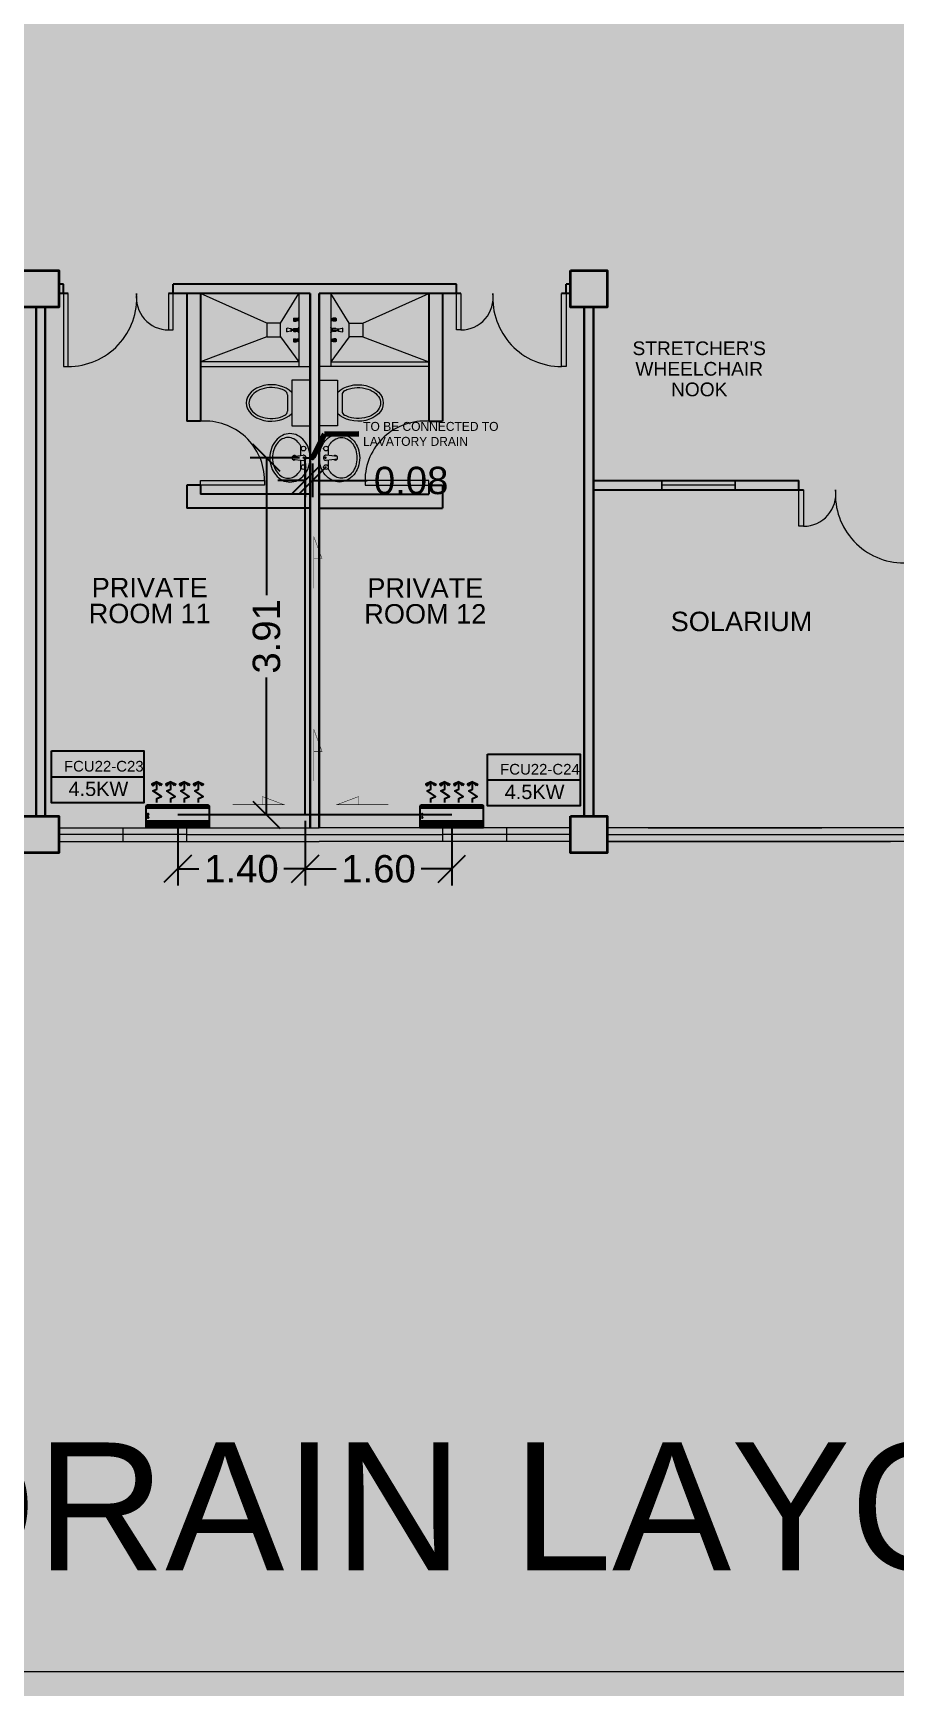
# Model space of a CAD drawing. Header units: millimetres. Extents: x -60 to 576, y -39 to 287.
# Drawn here: x 371.14 to 380.57, y 94.01 to 112.11 of the extents above; entities that cross this region are included whole.
import ezdxf

# ---------------------------------------------------------------- set-up
doc = ezdxf.new("R2010")
doc.units = ezdxf.units.MM
doc.header["$MEASUREMENT"] = 0
for name, color, linetype in [('AIR', 7, 'Continuous'), ('AIR-00', 7, 'Continuous'), ('AIR-02', 7, 'Continuous'), ('AIR-03', 7, 'Continuous'), ('DRAIN PIPE', 7, 'Continuous'), ('fcu drain', 7, 'Continuous'), ('label', 7, 'Continuous'), ('Legends', 7, 'Continuous'), ('M-AC-TEXT', 7, 'Continuous')]:
    doc.layers.add(name, color=color, linetype=linetype)
doc.styles.add('ar-dim-axis', font='romans.shx', dxfattribs={"width": 0.8})
doc.styles.add('OIP FONT', font='GOTHIC.TTF', dxfattribs={"height": 150})
doc.styles.get("Standard").update_dxf_attribs({"font": 'arial.ttf'})
doc.styles.add('SWISSLT175', font='swissl.ttf', dxfattribs={"height": 0.175})
doc.dimstyles.new('ar-dim-axis', dxfattribs={"dimtxt": 350, "dimasz": 250, "dimexe": 75, "dimexo": 75, "dimgap": 200, "dimtad": 1, "dimdec": 0, "dimzin": 12, "dimdsep": 46, "dimtxsty": 'ar-dim-axis', "dimblk": 'ARCHTICK', "dimcen": 120, "dimclrd": 11, "dimclre": 8, "dimclrt": 4, "dimadec": 0, "dimazin": 3, "dimtm": 1, "dimtfac": 1, "dimtdec": 0, "dimtix": 1, "dimtmove": 2, "dimatfit": 3, "dimldrblk": 'ARCHTICK', "dimfxl": 1, "dimtolj": 1, "dimtzin": 0, "dimarcsym": 1})
doc.dimstyles.new('Copy of dimension', dxfattribs={"dimtxt": 0.3, "dimasz": 0.3, "dimexe": 0.18, "dimexo": 0.0625, "dimgap": 0.09, "dimtad": 0, "dimzin": 0, "dimdsep": 46, "dimtxsty": 'Standard', "dimblk": 'OBLIQUE', "dimcen": 0.09, "dimclrd": 256, "dimclre": 256, "dimclrt": 256, "dimadec": 0, "dimazin": 0, "dimtfac": 1, "dimtofl": 0, "dimtmove": 0, "dimatfit": 3, "dimldrblk": 'OBLIQUE', "dimfxl": 1, "dimtolj": 1, "dimtzin": 0, "dimarcsym": 0})

# ---------------------------------------------------------------- blocks, each defined once
blk = doc.blocks.new('CARRIER-S30-32 (FCD)')
at = {"layer": 'AIR-00'}
for p, q in [((0.825, -0.05), (-0.825, -0.05)), ((0.825, -0.075), (-0.825, -0.075)), ((0.825, -0.1), (-0.825, -0.1)), ((0.825, -0.125), (-0.825, -0.125)), ((0.825, -0.15), (-0.825, -0.15)), ((-0.6, -0.025), (-0.6, -0.175)), ((-0.4, -0.025), (-0.4, -0.175)), ((-0.2, -0.025), (-0.2, -0.175)), ((0, -0.025), (0, -0.175)), ((0.2, -0.025), (0.2, -0.175)), ((0.4, -0.025), (0.4, -0.175)), ((0.6, -0.025), (0.6, -0.175))]:
    blk.add_line(p, q, dxfattribs=at)
for points in [[(-0.825, -0.025), (0.825, -0.025), (0.825, -0.175), (-0.825, -0.175)], [(-0.664, -1.134), (-0.562, -1.239), (-0.697, -1.177)], [(-0.461, -1.134), (-0.562, -1.239), (-0.428, -1.177)], [(-0.289, -1.134), (-0.188, -1.239), (-0.322, -1.177)], [(-0.086, -1.134), (-0.188, -1.239), (-0.053, -1.177)], [(0.086, -1.134), (0.187, -1.239), (0.053, -1.177)], [(0.289, -1.134), (0.187, -1.239), (0.322, -1.177)], [(0.461, -1.134), (0.562, -1.239), (0.428, -1.177)], [(0.664, -1.134), (0.562, -1.239), (0.697, -1.177)]]:
    blk.add_lwpolyline(points, close=True, dxfattribs=at)
blk.add_lwpolyline([(-0.8, -0.595), (0.8, -0.595, 0.414214), (0.825, -0.57), (0.825, -0.525), (-0.825, -0.525), (-0.825, -0.57, 0.414214)], format="xyb", close=True, dxfattribs=at)
for points in [[(-0.562, -0.678), (-0.562, -0.794), (-0.44, -0.843), (-0.667, -0.996), (-0.562, -1.044), (-0.562, -1.239)], [(-0.188, -0.678), (-0.188, -0.794), (-0.065, -0.843), (-0.292, -0.996), (-0.188, -1.044), (-0.188, -1.239)], [(0.187, -0.678), (0.187, -0.794), (0.31, -0.843), (0.083, -0.996), (0.187, -1.044), (0.187, -1.239)], [(0.562, -0.678), (0.562, -0.794), (0.685, -0.843), (0.458, -0.996), (0.562, -1.044), (0.562, -1.239)]]:
    blk.add_lwpolyline(points, dxfattribs=at)
at = {"layer": 'AIR-02'}
for centre in [(-0.8, -0.285), (-0.8, -0.36)]:
    blk.add_circle(centre, 0.0187, dxfattribs=at)
at = {"layer": 'AIR-03'}
blk.add_lwpolyline([(-0.8, -0.62), (0.8, -0.62, 0.414214), (0.85, -0.57), (0.85, 0), (-0.85, 0), (-0.85, -0.57, 0.414214)], format="xyb", close=True, dxfattribs=at)
blk = doc.blocks.new('_ARCHTICK')
at = {"color": 0, "linetype": 'ByBlock', "const_width": 0.15}
blk.add_lwpolyline([(-0.5, -0.5), (0.5, 0.5)], dxfattribs=at)
blk = doc.blocks.new('_Oblique')
at = {"color": 0, "linetype": 'ByBlock', "lineweight": -2}
blk.add_line((-0.5, -0.5), (0.5, 0.5), dxfattribs=at)
blk = doc.blocks.new('*D166')
at = {"lineweight": -2, "transparency": 16777216}
for p, q in [((372.723, 103.49), (372.723, 102.782)), ((374.118, 103.49), (374.118, 102.782)), ((372.723, 102.962), (372.956, 102.962)), ((374.118, 102.962), (373.886, 102.962))]:
    blk.add_line(p, q, dxfattribs=at)
at = {"layer": 'Defpoints', "color": 0, "transparency": 16777216}
for p in [(372.723, 103.553), (374.118, 103.553), (374.118, 102.962)]:
    blk.add_point(p, dxfattribs=at)
at = {"lineweight": -2, "transparency": 16777216, "xscale": 0.3, "yscale": 0.3, "zscale": 0.3, "rotation": 180}
blk.add_blockref('_Oblique', (372.723, 102.962), dxfattribs=at)
at = {"lineweight": -2, "transparency": 16777216, "xscale": 0.3, "yscale": 0.3, "zscale": 0.3}
blk.add_blockref('_Oblique', (374.118, 102.962), dxfattribs=at)
at = {"transparency": 16777216, "insert": (373.421, 102.962), "char_height": 0.3, "attachment_point": 5}
blk.add_mtext('\\A1;1.40', dxfattribs=at)
blk = doc.blocks.new('*D167')
at = {"lineweight": -2, "transparency": 16777216}
for p, q in [((374.118, 103.49), (374.118, 102.782)), ((375.723, 103.49), (375.723, 102.782)), ((374.118, 102.962), (374.456, 102.962)), ((375.723, 102.962), (375.386, 102.962))]:
    blk.add_line(p, q, dxfattribs=at)
at = {"layer": 'Defpoints', "color": 0, "transparency": 16777216}
for p in [(374.118, 103.553), (375.723, 103.553), (375.723, 102.962)]:
    blk.add_point(p, dxfattribs=at)
at = {"lineweight": -2, "transparency": 16777216, "xscale": 0.3, "yscale": 0.3, "zscale": 0.3, "rotation": 180}
blk.add_blockref('_Oblique', (374.118, 102.962), dxfattribs=at)
at = {"lineweight": -2, "transparency": 16777216, "xscale": 0.3, "yscale": 0.3, "zscale": 0.3}
blk.add_blockref('_Oblique', (375.723, 102.962), dxfattribs=at)
at = {"transparency": 16777216, "insert": (374.921, 102.962), "char_height": 0.3, "attachment_point": 5}
blk.add_mtext('\\A1;1.60', dxfattribs=at)
blk = doc.blocks.new('*D168')
at = {"lineweight": -2, "transparency": 16777216}
for p, q in [((374.056, 107.463), (373.516, 107.463)), ((373.696, 107.463), (373.696, 105.958)), ((373.696, 103.553), (373.696, 105.057)), ((374.056, 103.553), (373.516, 103.553))]:
    blk.add_line(p, q, dxfattribs=at)
at = {"layer": 'Defpoints', "color": 0, "transparency": 16777216}
for p in [(373.696, 107.463), (374.118, 107.463), (374.118, 103.553)]:
    blk.add_point(p, dxfattribs=at)
at = {"lineweight": -2, "transparency": 16777216, "xscale": 0.3, "yscale": 0.3, "zscale": 0.3}
for p, rotation in [((373.696, 107.463), 90), ((373.696, 103.553), 270)]:
    blk.add_blockref('_Oblique', p, dxfattribs=dict(at, rotation=rotation))
at = {"transparency": 16777216, "insert": (373.696, 105.508), "char_height": 0.3, "attachment_point": 5, "rotation": 90}
blk.add_mtext('\\A1;3.91', dxfattribs=at)
blk = doc.blocks.new('*D169')
at = {"lineweight": -2, "transparency": 16777216}
for p, q in [((374.118, 107.4), (374.118, 107.033)), ((374.198, 107.4), (374.198, 107.033)), ((374.118, 107.213), (373.818, 107.213)), ((374.198, 107.213), (374.798, 107.213))]:
    blk.add_line(p, q, dxfattribs=at)
at = {"layer": 'Defpoints', "color": 0, "transparency": 16777216}
for p in [(374.118, 107.463), (374.198, 107.463), (374.198, 107.213)]:
    blk.add_point(p, dxfattribs=at)
at = {"lineweight": -2, "transparency": 16777216, "xscale": 0.3, "yscale": 0.3, "zscale": 0.3}
blk.add_blockref('_Oblique', (374.118, 107.213), dxfattribs=at)
at = {"lineweight": -2, "transparency": 16777216, "xscale": 0.3, "yscale": 0.3, "zscale": 0.3, "rotation": 180}
blk.add_blockref('_Oblique', (374.198, 107.213), dxfattribs=at)
at = {"transparency": 16777216, "insert": (375.278, 107.213), "char_height": 0.3, "attachment_point": 5}
blk.add_mtext('\\A1;0.08', dxfattribs=at)

msp = doc.modelspace()

# ---------------------------------------------------------------- linework, layer by layer
at = {"color": 8, "linetype": 'ByBlock', "lineweight": 25}
for p, q in [((371.473, 109.363), (371.423, 109.363)), ((371.473, 109.263), (371.473, 109.363)), ((374.273, 109.363), (372.673, 109.363)), ((372.673, 109.263), (372.673, 109.363)), ((375.773, 109.363), (374.173, 109.363)), ((375.773, 109.263), (375.773, 109.363)), ((377.023, 109.363), (376.973, 109.363)), ((376.973, 109.263), (376.973, 109.363)), ((371.523, 109.263), (371.423, 109.263)), ((374.173, 109.263), (372.623, 109.263)), ((374.173, 103.413), (374.173, 109.263)), ((374.173, 109.263), (374.173, 103.413)), ((374.273, 103.413), (374.273, 109.263)), ((374.273, 109.263), (374.273, 103.413)), ((375.823, 109.263), (374.273, 109.263)), ((377.023, 109.263), (376.923, 109.263)), ((371.173, 103.538), (371.173, 109.113)), ((371.173, 109.113), (371.173, 103.538)), ((371.273, 103.538), (371.273, 109.113)), ((371.273, 109.113), (371.273, 103.538)), ((377.173, 103.538), (377.173, 109.113)), ((377.173, 109.113), (377.173, 103.538)), ((377.273, 103.538), (377.273, 109.113)), ((377.273, 109.113), (377.273, 103.538)), ((377.273, 107.213), (379.523, 107.213)), ((379.523, 107.113), (379.523, 107.213)), ((377.273, 107.113), (379.573, 107.113)), ((377.273, 104.763), (377.273, 103.538))]:
    msp.add_line(p, q, dxfattribs=at)
at = {"color": 8, "linetype": 'ByBlock', "lineweight": 25, "ltscale": 0.3}
for p, q in [((372.823, 109.263), (372.823, 107.863)), ((372.973, 109.263), (372.973, 107.863)), ((375.473, 109.263), (375.473, 107.863)), ((375.623, 109.263), (375.623, 107.863)), ((372.973, 107.863), (372.823, 107.863)), ((375.473, 107.863), (375.623, 107.863)), ((372.823, 107.163), (372.823, 106.913)), ((372.973, 107.163), (372.823, 107.163)), ((372.973, 107.163), (372.973, 107.063)), ((374.173, 107.063), (372.973, 107.063)), ((374.273, 107.063), (375.473, 107.063)), ((375.473, 107.163), (375.473, 107.063)), ((375.473, 107.163), (375.623, 107.163)), ((375.623, 107.163), (375.623, 106.913)), ((374.173, 106.913), (372.823, 106.913)), ((374.273, 106.913), (375.623, 106.913))]:
    msp.add_line(p, q, dxfattribs=at)
at = {"color": 8, "linetype": 'ByBlock', "lineweight": 9, "ltscale": 0.3}
for p, q in [((373.698, 108.938), (372.973, 109.263)), ((373.848, 108.938), (374.048, 109.263)), ((374.598, 108.938), (374.398, 109.263)), ((374.748, 108.938), (375.473, 109.263)), ((373.698, 108.788), (372.973, 108.513)), ((373.848, 108.788), (374.048, 108.513)), ((374.598, 108.788), (374.398, 108.513)), ((374.748, 108.788), (375.473, 108.513))]:
    msp.add_line(p, q, dxfattribs=at)
at = {"color": 8, "linetype": 'ByBlock', "lineweight": 9}
for p, q in [((374.048, 109.263), (374.048, 108.463)), ((374.398, 109.263), (374.398, 108.463)), ((377.273, 109.113), (377.273, 106.138)), ((374.273, 107.513), (374.273, 105.413)), ((377.273, 107.513), (377.273, 105.413)), ((378.423, 107.213), (378.023, 107.213)), ((378.023, 107.213), (378.023, 107.113)), ((378.823, 107.113), (378.823, 107.213)), ((378.823, 107.163), (378.023, 107.163)), ((378.023, 107.113), (378.823, 107.113)), ((377.273, 105.138), (377.273, 104.763)), ((371.423, 103.413), (374.173, 103.413)), ((372.123, 103.413), (372.123, 103.263)), ((372.823, 103.263), (372.823, 103.413)), ((374.173, 103.413), (374.273, 103.413)), ((377.023, 103.413), (374.273, 103.413)), ((375.623, 103.413), (375.623, 103.263)), ((376.323, 103.413), (376.323, 103.263)), ((380.773, 103.413), (377.423, 103.413)), ((377.873, 103.413), (377.423, 103.413)), ((377.873, 103.413), (379.773, 103.413)), ((380.373, 103.413), (379.773, 103.413)), ((372.823, 103.338), (371.423, 103.338)), ((371.423, 103.263), (374.273, 103.263)), ((372.823, 103.338), (375.623, 103.338)), ((377.023, 103.263), (374.273, 103.263)), ((377.023, 103.338), (375.623, 103.338)), ((377.423, 103.338), (380.773, 103.338)), ((380.773, 103.263), (377.423, 103.263)), ((377.423, 103.263), (377.873, 103.263)), ((377.873, 103.263), (379.773, 103.263)), ((379.773, 103.263), (380.523, 103.263))]:
    msp.add_line(p, q, dxfattribs=at)
at = {"color": 8, "lineweight": 9}
for p, q in [((373.916, 108.843), (373.916, 108.882)), ((373.963, 108.875), (373.921, 108.883)), ((373.963, 108.85), (373.921, 108.842)), ((373.97, 108.875), (373.963, 108.875)), ((373.963, 108.875), (373.963, 108.85)), ((373.963, 108.875), (373.963, 108.85)), ((373.963, 108.85), (373.97, 108.85)), ((373.97, 108.85), (373.97, 108.875)), ((373.97, 108.87), (374.033, 108.87)), ((374.033, 108.855), (373.97, 108.855)), ((373.989, 108.989), (373.989, 108.963)), ((373.989, 108.989), (373.991, 108.989)), ((373.989, 108.963), (373.991, 108.963)), ((373.989, 108.876), (373.989, 108.87)), ((373.989, 108.876), (373.991, 108.876)), ((373.989, 108.855), (373.989, 108.85)), ((373.989, 108.85), (373.991, 108.85)), ((373.991, 108.989), (373.993, 108.993)), ((373.991, 108.989), (373.991, 108.963)), ((373.991, 108.963), (373.993, 108.96)), ((373.991, 108.876), (373.993, 108.879)), ((373.991, 108.876), (373.991, 108.87)), ((373.991, 108.855), (373.991, 108.85)), ((373.991, 108.85), (373.993, 108.846)), ((373.993, 108.993), (373.993, 108.96)), ((373.993, 108.993), (374.015, 108.993)), ((373.993, 108.96), (374.015, 108.96)), ((373.993, 108.879), (373.993, 108.87)), ((373.993, 108.879), (374.015, 108.879)), ((373.993, 108.855), (373.993, 108.846)), ((373.993, 108.846), (374.015, 108.846)), ((374.001, 108.989), (374.014, 108.989)), ((374.001, 108.982), (374.014, 108.982)), ((374.001, 108.97), (374.014, 108.97)), ((374.001, 108.963), (374.014, 108.963)), ((374.001, 108.876), (374.014, 108.876)), ((374.001, 108.849), (374.014, 108.849)), ((374.015, 108.993), (374.019, 108.991)), ((374.015, 108.989), (374.015, 108.982)), ((374.015, 108.963), (374.015, 108.97)), ((374.015, 108.96), (374.019, 108.962)), ((374.015, 108.879), (374.019, 108.877)), ((374.015, 108.876), (374.015, 108.87)), ((374.015, 108.849), (374.015, 108.855)), ((374.015, 108.846), (374.019, 108.848)), ((374.02, 108.99), (374.026, 108.99)), ((374.02, 108.962), (374.026, 108.962)), ((374.02, 108.877), (374.026, 108.877)), ((374.02, 108.849), (374.026, 108.849)), ((374.026, 108.99), (374.029, 108.989)), ((374.026, 108.99), (374.026, 108.962)), ((374.026, 108.962), (374.029, 108.963)), ((374.026, 108.877), (374.026, 108.87)), ((374.026, 108.877), (374.029, 108.876)), ((374.026, 108.855), (374.026, 108.849)), ((374.026, 108.849), (374.029, 108.849)), ((374.029, 108.989), (374.029, 108.963)), ((374.04, 108.988), (374.029, 108.988)), ((374.04, 108.965), (374.029, 108.965)), ((374.029, 108.876), (374.029, 108.87)), ((374.033, 108.874), (374.029, 108.874)), ((374.029, 108.855), (374.029, 108.849)), ((374.033, 108.851), (374.029, 108.851)), ((374.033, 108.845), (374.033, 108.88)), ((374.033, 108.88), (374.042, 108.88)), ((374.033, 108.87), (374.033, 108.855)), ((374.042, 108.845), (374.033, 108.845)), ((374.047, 108.993), (374.04, 108.99)), ((374.04, 108.99), (374.04, 108.963)), ((374.047, 108.959), (374.04, 108.963)), ((374.042, 108.88), (374.048, 108.892)), ((374.042, 108.845), (374.042, 108.88)), ((374.042, 108.88), (374.042, 108.845)), ((374.048, 108.834), (374.042, 108.845)), ((374.047, 108.993), (374.047, 108.959)), ((374.047, 108.993), (374.048, 108.993)), ((374.047, 108.959), (374.048, 108.959)), ((374.048, 108.993), (374.048, 108.959)), ((374.048, 108.892), (374.048, 108.834)), ((374.398, 108.993), (374.398, 108.959)), ((374.399, 108.993), (374.398, 108.993)), ((374.399, 108.959), (374.398, 108.959)), ((374.404, 108.88), (374.398, 108.892)), ((374.398, 108.892), (374.398, 108.834)), ((374.398, 108.834), (374.404, 108.845)), ((374.399, 108.993), (374.399, 108.959)), ((374.399, 108.993), (374.406, 108.99)), ((374.399, 108.959), (374.406, 108.963)), ((374.404, 108.845), (374.404, 108.88)), ((374.413, 108.88), (374.404, 108.88)), ((374.404, 108.88), (374.404, 108.845)), ((374.404, 108.845), (374.413, 108.845)), ((374.406, 108.99), (374.406, 108.963)), ((374.406, 108.988), (374.417, 108.988)), ((374.406, 108.965), (374.417, 108.965)), ((374.413, 108.845), (374.413, 108.88)), ((374.413, 108.874), (374.417, 108.874)), ((374.476, 108.87), (374.413, 108.87)), ((374.413, 108.87), (374.413, 108.855)), ((374.413, 108.855), (374.476, 108.855)), ((374.413, 108.851), (374.417, 108.851)), ((374.42, 108.99), (374.417, 108.989)), ((374.417, 108.989), (374.417, 108.963)), ((374.42, 108.962), (374.417, 108.963)), ((374.42, 108.877), (374.417, 108.876)), ((374.417, 108.876), (374.417, 108.87)), ((374.417, 108.855), (374.417, 108.849)), ((374.42, 108.849), (374.417, 108.849)), ((374.42, 108.99), (374.42, 108.962)), ((374.425, 108.99), (374.42, 108.99)), ((374.425, 108.962), (374.42, 108.962)), ((374.42, 108.877), (374.42, 108.87)), ((374.425, 108.877), (374.42, 108.877)), ((374.42, 108.855), (374.42, 108.849)), ((374.425, 108.849), (374.42, 108.849)), ((374.431, 108.993), (374.427, 108.991)), ((374.431, 108.96), (374.427, 108.962)), ((374.431, 108.879), (374.427, 108.877)), ((374.431, 108.846), (374.427, 108.848)), ((374.453, 108.993), (374.431, 108.993)), ((374.431, 108.989), (374.431, 108.982)), ((374.431, 108.963), (374.431, 108.97)), ((374.453, 108.96), (374.431, 108.96)), ((374.453, 108.879), (374.431, 108.879)), ((374.431, 108.876), (374.431, 108.87)), ((374.431, 108.849), (374.431, 108.855)), ((374.453, 108.846), (374.431, 108.846)), ((374.444, 108.989), (374.432, 108.989)), ((374.445, 108.982), (374.432, 108.982)), ((374.445, 108.97), (374.432, 108.97)), ((374.444, 108.963), (374.432, 108.963)), ((374.444, 108.876), (374.432, 108.876)), ((374.444, 108.849), (374.432, 108.849)), ((374.453, 108.993), (374.453, 108.96)), ((374.455, 108.989), (374.453, 108.993)), ((374.455, 108.963), (374.453, 108.96)), ((374.453, 108.879), (374.453, 108.87)), ((374.455, 108.876), (374.453, 108.879)), ((374.453, 108.855), (374.453, 108.846)), ((374.455, 108.85), (374.453, 108.846)), ((374.455, 108.989), (374.455, 108.963)), ((374.457, 108.989), (374.455, 108.989)), ((374.457, 108.963), (374.455, 108.963)), ((374.455, 108.876), (374.455, 108.87)), ((374.457, 108.876), (374.455, 108.876)), ((374.455, 108.855), (374.455, 108.85)), ((374.457, 108.85), (374.455, 108.85)), ((374.457, 108.989), (374.457, 108.963)), ((374.457, 108.876), (374.457, 108.87)), ((374.457, 108.855), (374.457, 108.85)), ((374.476, 108.875), (374.483, 108.875)), ((374.476, 108.85), (374.476, 108.875)), ((374.483, 108.85), (374.476, 108.85)), ((374.483, 108.875), (374.525, 108.883)), ((374.483, 108.875), (374.483, 108.85)), ((374.483, 108.875), (374.483, 108.85)), ((374.483, 108.85), (374.525, 108.842)), ((374.53, 108.843), (374.53, 108.882)), ((373.989, 108.762), (373.991, 108.762)), ((373.989, 108.762), (373.989, 108.736)), ((373.989, 108.736), (373.991, 108.736)), ((373.991, 108.762), (373.993, 108.766)), ((373.991, 108.762), (373.991, 108.736)), ((373.991, 108.736), (373.993, 108.732)), ((373.993, 108.766), (374.015, 108.766)), ((373.993, 108.766), (373.993, 108.732)), ((373.993, 108.732), (374.015, 108.732)), ((374.001, 108.762), (374.014, 108.762)), ((374.001, 108.755), (374.014, 108.755)), ((374.001, 108.743), (374.014, 108.743)), ((374.001, 108.736), (374.014, 108.736)), ((374.015, 108.766), (374.019, 108.763)), ((374.015, 108.762), (374.015, 108.755)), ((374.015, 108.736), (374.015, 108.743)), ((374.015, 108.732), (374.019, 108.734)), ((374.02, 108.763), (374.026, 108.763)), ((374.02, 108.735), (374.026, 108.735)), ((374.026, 108.763), (374.026, 108.735)), ((374.026, 108.763), (374.029, 108.762)), ((374.026, 108.735), (374.029, 108.736)), ((374.029, 108.762), (374.029, 108.736)), ((374.04, 108.76), (374.029, 108.76)), ((374.04, 108.738), (374.029, 108.738)), ((374.047, 108.766), (374.04, 108.763)), ((374.04, 108.763), (374.04, 108.735)), ((374.047, 108.732), (374.04, 108.735)), ((374.047, 108.766), (374.048, 108.766)), ((374.047, 108.766), (374.047, 108.732)), ((374.047, 108.732), (374.048, 108.732)), ((374.048, 108.766), (374.048, 108.732)), ((374.399, 108.766), (374.398, 108.766)), ((374.398, 108.766), (374.398, 108.732)), ((374.399, 108.732), (374.398, 108.732)), ((374.399, 108.766), (374.406, 108.763)), ((374.399, 108.766), (374.399, 108.732)), ((374.399, 108.732), (374.406, 108.735)), ((374.406, 108.763), (374.406, 108.735)), ((374.406, 108.76), (374.417, 108.76)), ((374.406, 108.738), (374.417, 108.738)), ((374.42, 108.763), (374.417, 108.762)), ((374.417, 108.762), (374.417, 108.736)), ((374.42, 108.735), (374.417, 108.736)), ((374.425, 108.763), (374.42, 108.763)), ((374.42, 108.763), (374.42, 108.735)), ((374.425, 108.735), (374.42, 108.735)), ((374.431, 108.766), (374.427, 108.763)), ((374.431, 108.732), (374.427, 108.734)), ((374.453, 108.766), (374.431, 108.766)), ((374.431, 108.762), (374.431, 108.755)), ((374.431, 108.736), (374.431, 108.743)), ((374.453, 108.732), (374.431, 108.732)), ((374.444, 108.762), (374.432, 108.762)), ((374.445, 108.755), (374.432, 108.755)), ((374.445, 108.743), (374.432, 108.743)), ((374.444, 108.736), (374.432, 108.736)), ((374.455, 108.762), (374.453, 108.766)), ((374.453, 108.766), (374.453, 108.732)), ((374.455, 108.736), (374.453, 108.732)), ((374.457, 108.762), (374.455, 108.762)), ((374.455, 108.762), (374.455, 108.736)), ((374.457, 108.736), (374.455, 108.736)), ((374.457, 108.762), (374.457, 108.736)), ((374.173, 108.313), (373.973, 108.313)), ((373.973, 108.313), (373.973, 107.813)), ((374.173, 107.813), (374.173, 108.313)), ((374.273, 108.313), (374.473, 108.313)), ((374.273, 107.813), (374.273, 108.313)), ((374.473, 108.313), (374.473, 107.813)), ((373.923, 108.153), (373.923, 107.972)), ((374.523, 108.153), (374.523, 107.972)), ((373.973, 107.813), (374.173, 107.813)), ((374.473, 107.813), (374.273, 107.813)), ((373.975, 107.477), (374.097, 107.49)), ((373.975, 107.448), (374.097, 107.435)), ((374.471, 107.477), (374.349, 107.49)), ((374.471, 107.448), (374.349, 107.435))]:
    msp.add_line(p, q, dxfattribs=at)
at = {"color": 0, "linetype": 'ByBlock', "lineweight": 9}
msp.add_line((392.521, 94.173), (354.551, 94.173), dxfattribs=at)
at = {"color": 8, "linetype": 'ByBlock', "lineweight": 35}
for points in [[(371.023, 109.513), (371.423, 109.513), (371.423, 109.113), (371.023, 109.113)], [(377.023, 109.513), (377.423, 109.513), (377.423, 109.113), (377.023, 109.113)], [(371.023, 103.538), (371.423, 103.538), (371.423, 103.138), (371.023, 103.138)], [(377.023, 103.538), (377.423, 103.538), (377.423, 103.138), (377.023, 103.138)]]:
    msp.add_lwpolyline(points, close=True, dxfattribs=at)
at = {"color": 8, "lineweight": 13, "ltscale": 0.03}
for points in [[(371.523, 109.263), (371.473, 109.263), (371.473, 108.463), (371.523, 108.463)], [(372.673, 109.263), (372.623, 109.263), (372.623, 108.863), (372.673, 108.863)], [(375.773, 109.263), (375.823, 109.263), (375.823, 108.863), (375.773, 108.863)], [(376.923, 109.263), (376.973, 109.263), (376.973, 108.463), (376.923, 108.463)], [(372.973, 107.163), (372.973, 107.213), (373.673, 107.213), (373.673, 107.163)], [(375.473, 107.163), (375.473, 107.213), (374.773, 107.213), (374.773, 107.163)], [(379.523, 107.113), (379.573, 107.113), (379.573, 106.713), (379.523, 106.713)]]:
    msp.add_lwpolyline(points, close=True, dxfattribs=at)
at = {"color": 8, "linetype": 'ByBlock', "lineweight": 9, "ltscale": 0.03}
for points in [[(373.848, 108.788), (373.848, 108.938), (373.698, 108.938), (373.698, 108.788)], [(374.598, 108.788), (374.598, 108.938), (374.748, 108.938), (374.748, 108.788)]]:
    msp.add_lwpolyline(points, close=True, dxfattribs=at)
at = {"color": 8, "linetype": 'ByBlock', "lineweight": 9, "ltscale": 0.3}
for points in [[(374.048, 108.513), (372.973, 108.513), (372.973, 108.463), (374.173, 108.463), (374.173, 108.463)], [(374.398, 108.513), (375.473, 108.513), (375.473, 108.463), (374.273, 108.463), (374.273, 108.463)]]:
    msp.add_lwpolyline(points, dxfattribs=at)
at = {"color": 8, "lineweight": 9}
for points in [[(373.952, 107.728, 0.11576), (373.869, 107.708, 0.104047), (373.796, 107.65, 0.090875), (373.748, 107.566, 0.083344), (373.731, 107.463, 0.083344), (373.748, 107.359, 0.090875), (373.796, 107.275, 0.104047), (373.869, 107.217, 0.11576), (373.952, 107.198, 0.11576), (374.034, 107.217, 0.104047), (374.108, 107.275, 0.090875), (374.156, 107.359, 0.083344), (374.173, 107.463, 0.083344), (374.156, 107.566, 0.090875), (374.108, 107.65, 0.104047), (374.034, 107.708, 0.11576)], [(374.494, 107.728, -0.11576), (374.576, 107.708, -0.104047), (374.65, 107.65, -0.090875), (374.698, 107.566, -0.083344), (374.715, 107.463, -0.083344), (374.698, 107.359, -0.090875), (374.65, 107.275, -0.104047), (374.576, 107.217, -0.11576), (374.494, 107.198, -0.11576), (374.411, 107.217, -0.104047), (374.338, 107.275, -0.090875), (374.29, 107.359, -0.083344), (374.273, 107.463, -0.083344), (374.29, 107.566, -0.090875), (374.338, 107.65, -0.104047), (374.411, 107.708, -0.11576)]]:
    msp.add_lwpolyline(points, format="xyb", close=True, dxfattribs=at)
for points in [[(373.931, 107.685, 0.124838), (373.868, 107.669, 0.105788), (373.811, 107.62, 0.086697), (373.774, 107.55, 0.076776), (373.761, 107.463, 0.076776), (373.774, 107.375, 0.086697), (373.811, 107.305, 0.105788), (373.868, 107.256, 0.124838), (373.931, 107.24, 0.124838), (373.994, 107.256, 0.105788), (374.051, 107.305, 0.040067), (374.071, 107.336), (374.071, 107.438, 0.040067)], [(374.071, 107.487), (374.071, 107.589, 0.040067), (374.051, 107.62, 0.105788), (373.994, 107.669, 0.124838), (373.931, 107.685, 0.124838)], [(374.515, 107.685, -0.124838), (374.578, 107.669, -0.105788), (374.635, 107.62, -0.086697), (374.671, 107.55, -0.076776), (374.685, 107.463, -0.076776), (374.671, 107.375, -0.086697), (374.635, 107.305, -0.105788), (374.578, 107.256, -0.124838), (374.515, 107.24, -0.124838), (374.452, 107.256, -0.105788), (374.395, 107.305, -0.040067), (374.375, 107.336), (374.375, 107.438, -0.040067)], [(374.375, 107.487), (374.375, 107.589, -0.040067), (374.395, 107.62, -0.105788), (374.452, 107.669, -0.124838), (374.515, 107.685, -0.124838)]]:
    msp.add_lwpolyline(points, format="xyb", dxfattribs=at)
msp.add_lwpolyline([(378.023, 107.213), (378.823, 107.213), (378.823, 107.113), (378.023, 107.113)], close=True, dxfattribs=at)
for centre, radius in [((374.1, 107.564), 0.0255), ((374.346, 107.564), 0.0255), ((374.1, 107.361), 0.0255), ((374.106, 107.463), 0.0095), ((374.346, 107.361), 0.0255), ((374.339, 107.463), 0.0095)]:
    msp.add_circle(centre, radius, dxfattribs=at)
at = {"color": 8, "lineweight": 13, "ltscale": 0.03}
for centre, radius, start, end in [((371.523, 109.214), 0.752, 270, 3.6952), ((372.623, 109.216), 0.353, 172.3719, 270), ((375.823, 109.216), 0.353, 270, 7.6281), ((376.923, 109.214), 0.752, 176.3048, 270), ((373.021, 107.213), 0.652, 0, 94.2422), ((375.425, 107.213), 0.652, 85.7578, 180), ((379.573, 107.066), 0.353, 270, 7.6281), ((380.673, 107.064), 0.752, 176.3048, 270)]:
    msp.add_arc(centre, radius, start, end, dxfattribs=at)
at = {"color": 8, "lineweight": 9}
for centre, radius, start, end in [((373.873, 108.153), 0.05, 0, 61.8499), ((374.573, 108.153), 0.05, 118.1501, 180), ((373.873, 107.972), 0.05, 298.0084, 360), ((374.573, 107.972), 0.05, 180, 241.9916), ((373.998, 107.463), 0.025, 161.3793, 198.6207), ((374.069, 107.463), 0.0948, 171.2026, 188.7974), ((373.998, 107.463), 0.025, 48.7978, 143.6932), ((373.998, 107.463), 0.025, 216.3068, 311.2022), ((374.1, 107.463), 0.028, 263.7545, 96.2455), ((374.346, 107.463), 0.028, 83.7545, 276.2455), ((374.448, 107.463), 0.025, 36.3068, 131.2022), ((374.448, 107.463), 0.025, 228.7978, 323.6932), ((374.377, 107.463), 0.0948, 351.2026, 8.7974), ((374.448, 107.463), 0.025, 341.3793, 18.6207)]:
    msp.add_arc(centre, radius, start, end, dxfattribs=at)
at = {"color": 8, "lineweight": 9, "extrusion": (-2.88216e-41, -4.99074e-41, -1)}
msp.add_ellipse((373.919, 108.88), major_axis=(-0.00268, 0.00268), ratio=1, start_param=6.066732, end_param=7.436794, dxfattribs=at)
at = {"color": 8, "lineweight": 9}
for centre, major_axis, ratio, start_param, end_param in [((373.919, 108.845), (-0.00268, 0.00268), 1, 1.354119, 2.724181), ((374.002, 109.002), (0.00896, 0.00896), 1, 3.15309, 3.864175), ((373.997, 108.976), (0.00268, 0.00268), 1, 1.643677, 3.068487), ((374.002, 108.95), (-0.00896, 0.00896), 1, -0.722807, -0.011722), ((374.002, 108.888), (0.00896, 0.00896), 1, 3.15309, 3.864175), ((374.002, 108.837), (0.00896, 0.00896), 1, 0.847989, 1.559075), ((374.002, 108.972), (0.00738, 0.00738), 1, 0.858879, 1.643677), ((374.002, 108.981), (-0.00738, 0.00738), 1, 1.497691, 2.282489), ((374.014, 108.993), (-0.00268, 0.00268), 1, 2.356082, 2.983721), ((374.014, 108.978), (0.00268, 0.00268), 1, 0.157647, 0.785286), ((374.014, 108.974), (0.00268, 0.00268), 1, 3.926878, 4.554518), ((374.014, 108.959), (-0.00268, 0.00268), 1, -1.41315, -0.785511), ((374.014, 108.879), (0.00268, 0.00268), 1, 3.926878, 4.554518), ((374.014, 108.846), (0.00268, 0.00268), 1, 0.157647, 0.785286), ((374.008, 109.004), (-0.0118, 0.0118), 1, 2.876824, 3.009049), ((374.008, 108.971), (-0.00887, 0.00887), 1, 4.509022, 4.870036), ((374.008, 108.981), (-0.00887, 0.00887), 1, 2.983721, 3.344735), ((374.008, 108.948), (0.0118, 0.0118), 1, 0.132318, 0.264544), ((374.008, 108.891), (-0.0118, 0.0118), 1, 2.876824, 3.009049), ((374.008, 108.834), (-0.0118, 0.0118), 1, -1.438478, -1.306252), ((374.02, 108.994), (-0.00268, 0.00268), 1, 1.862141, 2.356082), ((374.016, 108.976), (0.00268, 0.00268), 1, 4.915531, 6.079819), ((374.02, 108.958), (-0.00268, 0.00268), 1, -0.785511, -0.291569), ((374.02, 108.88), (0.00268, 0.00268), 1, 3.432937, 3.926878), ((374.02, 108.845), (0.00268, 0.00268), 1, 0.785286, 1.279227), ((374.527, 108.88), (-0.00268, -0.00268), 1, 2.92514, 4.295202), ((374.002, 108.775), (0.00896, 0.00896), 1, 3.15309, 3.864175), ((373.997, 108.749), (0.00268, 0.00268), 1, 1.643677, 3.068487), ((374.002, 108.723), (-0.00896, 0.00896), 1, -0.722807, -0.011722), ((374.002, 108.745), (0.00738, 0.00738), 1, 0.858879, 1.643677), ((374.002, 108.753), (-0.00738, 0.00738), 1, 1.497691, 2.282489), ((374.014, 108.766), (-0.00268, 0.00268), 1, 2.356082, 2.983721), ((374.014, 108.751), (0.00268, 0.00268), 1, 0.157647, 0.785286), ((374.014, 108.747), (0.00268, 0.00268), 1, 3.926878, 4.554518), ((374.014, 108.732), (-0.00268, 0.00268), 1, -1.41315, -0.785511), ((374.008, 108.777), (0.0118, 0.0118), 1, 4.44762, 4.579846), ((374.008, 108.744), (-0.00887, 0.00887), 1, 4.509022, 4.870036), ((374.008, 108.754), (-0.00887, 0.00887), 1, 2.983721, 3.344735), ((374.008, 108.721), (0.0118, 0.0118), 1, 0.132318, 0.264544), ((374.02, 108.767), (-0.00268, 0.00268), 1, 1.862141, 2.356082), ((374.016, 108.749), (0.00268, 0.00268), 1, 4.915531, 6.079819), ((374.02, 108.731), (-0.00268, 0.00268), 1, -0.785511, -0.291569), ((373.748, 108.063), (0.275, 0), 0.727273, 0.612555, 5.670631)]:
    msp.add_ellipse(centre, major_axis=major_axis, ratio=ratio, start_param=start_param, end_param=end_param, dxfattribs=at)
at = {"color": 8, "lineweight": 9, "extrusion": (2.88216e-41, -4.99074e-41, -1)}
for centre, major_axis, start_param, end_param in [((374.425, 108.994), (0.00268, -0.00268), 0.291344, 0.785286), ((374.425, 108.958), (0.00268, -0.00268), 3.926878, 4.42082), ((374.425, 108.88), (-0.00268, -0.00268), -1.279452, -0.785511), ((374.425, 108.845), (0.00268, -0.00268), 3.926878, 4.42082), ((374.43, 108.976), (-0.00268, -0.00268), 0.203142, 1.36743), ((374.438, 108.971), (-0.00887, -0.00887), 1.36743, 1.728443), ((374.438, 108.981), (0.00887, -0.00887), 1.412925, 1.773938), ((374.438, 109.004), (-0.0118, -0.0118), -0.264769, -0.132543), ((374.438, 108.948), (-0.0118, -0.0118), 1.703115, 1.83534), ((374.438, 108.891), (0.0118, -0.0118), 1.306028, 1.438253), ((374.438, 108.834), (0.0118, -0.0118), 3.273911, 3.406137), ((374.432, 108.993), (-0.00268, -0.00268), -0.785511, -0.157871), ((374.432, 108.978), (0.00268, -0.00268), 3.299239, 3.926878), ((374.432, 108.974), (0.00268, -0.00268), 0.785286, 1.412925), ((374.432, 108.959), (0.00268, -0.00268), 3.299239, 3.926878), ((374.432, 108.879), (-0.00268, -0.00268), -0.785511, -0.157871), ((374.432, 108.846), (0.00268, -0.00268), 3.299239, 3.926878), ((374.444, 109.002), (-0.00896, -0.00896), -1.559299, -0.848214), ((374.444, 108.95), (0.00896, -0.00896), 3.989582, 4.700667), ((374.444, 108.888), (0.00896, -0.00896), 0.011497, 0.722582), ((374.444, 108.837), (-0.00896, -0.00896), 2.418785, 3.129871), ((374.444, 108.972), (0.00738, -0.00738), 4.000472, 4.78527), ((374.444, 108.981), (-0.00738, -0.00738), 4.639283, 5.424081), ((374.449, 108.976), (0.00268, -0.00268), 4.78527, 6.21008), ((374.527, 108.845), (0.00268, -0.00268), 6.066508, 7.43657), ((374.425, 108.767), (-0.00268, -0.00268), -1.279452, -0.785511), ((374.425, 108.731), (-0.00268, -0.00268), 2.356082, 2.850023), ((374.43, 108.749), (-0.00268, -0.00268), 0.203142, 1.36743), ((374.438, 108.744), (0.00887, -0.00887), 2.938226, 3.299239), ((374.438, 108.754), (-0.00887, -0.00887), -0.157871, 0.203142), ((374.438, 108.777), (-0.0118, -0.0118), -0.264769, -0.132543), ((374.438, 108.721), (-0.0118, -0.0118), 1.703115, 1.83534), ((374.432, 108.766), (0.00268, -0.00268), 0.785286, 1.412925), ((374.432, 108.751), (0.00268, -0.00268), 3.299239, 3.926878), ((374.432, 108.747), (0.00268, -0.00268), 0.785286, 1.412925), ((374.432, 108.732), (-0.00268, -0.00268), 1.728443, 2.356082), ((374.444, 108.775), (-0.00896, -0.00896), -1.559299, -0.848214), ((374.444, 108.723), (-0.00896, -0.00896), 2.418785, 3.129871), ((374.444, 108.745), (0.00738, -0.00738), 4.000472, 4.78527), ((374.444, 108.753), (0.00738, -0.00738), 6.21008, 6.994878), ((374.449, 108.749), (-0.00268, -0.00268), 3.214474, 4.639283)]:
    msp.add_ellipse(centre, major_axis=major_axis, ratio=1, start_param=start_param, end_param=end_param, dxfattribs=at)
at = {"color": 8, "lineweight": 9, "extrusion": (0, 0, -1)}
msp.add_ellipse((374.698, 108.063), major_axis=(-0.275, 0), ratio=0.727273, start_param=0.612555, end_param=5.670631, dxfattribs=at)
at = {"color": 8, "lineweight": 9}
for points in [[(373.897, 108.197), (373.88, 108.206), (373.862, 108.213), (373.771, 108.24), (373.684, 108.235), (373.552, 108.177), (373.511, 108.127), (373.497, 108.029), (373.523, 107.977), (373.634, 107.903), (373.718, 107.885), (373.832, 107.901), (373.867, 107.912), (373.896, 107.928)], [(374.549, 108.197), (374.566, 108.206), (374.584, 108.213), (374.675, 108.24), (374.762, 108.235), (374.894, 108.177), (374.935, 108.127), (374.949, 108.029), (374.923, 107.977), (374.811, 107.903), (374.728, 107.885), (374.614, 107.901), (374.579, 107.912), (374.549, 107.928)]]:
    msp.add_open_spline(points, degree=3, knots=[0.937253, 0.937253, 0.937253, 0.937253, 1.185372, 1.185372, 2.113864, 2.113864, 3.042356, 3.042356, 3.970847, 3.970847, 4.899339, 4.899339, 5.346062, 5.346062, 5.346062, 5.346062], dxfattribs=at)
at = {"layer": 'DRAIN PIPE', "color": 7, "linetype": 'Continuous', "const_width": 0.005}
for points in [[(374.214, 106.035), (374.214, 106.595), (374.302, 106.36), (374.214, 106.36)], [(374.214, 103.925), (374.214, 104.485), (374.302, 104.25), (374.214, 104.25)], [(373.326, 103.666), (373.886, 103.666), (373.651, 103.754), (373.651, 103.666)], [(375.028, 103.666), (374.467, 103.666), (374.702, 103.754), (374.702, 103.666)]]:
    msp.add_lwpolyline(points, dxfattribs=at)
at = {"layer": 'fcu drain', "linetype": 'Continuous'}
for p, q in [((374.118, 103.553), (374.118, 107.463)), ((375.723, 103.553), (372.723, 103.553))]:
    msp.add_line(p, q, dxfattribs=at)
at = {"layer": 'fcu drain'}
msp.add_line((374.118, 107.463), (374.198, 107.463), dxfattribs=at)
at = {"layer": 'fcu drain', "linetype": 'Continuous'}
msp.add_circle((374.198, 107.463), 0.0183, dxfattribs=at)
at = {"layer": 'fcu drain', "color": 2, "linetype": 'Continuous'}
msp.add_circle((374.198, 107.463), 0.00904, dxfattribs=at)
at = {"layer": 'Legends', "linetype": 'Continuous', "lineweight": 25}
for p, q in [((371.342, 103.97), (372.354, 103.97)), ((376.115, 103.936), (377.128, 103.936))]:
    msp.add_line(p, q, dxfattribs=at)
at = {"layer": 'Legends'}
for points in [[(371.342, 104.254), (372.354, 104.254), (372.354, 103.686), (371.342, 103.686)], [(376.115, 104.22), (377.128, 104.22), (377.128, 103.652), (376.115, 103.652)]]:
    msp.add_lwpolyline(points, close=True, dxfattribs=at)

# ---------------------------------------------------------------- block references
at = {"layer": 'AIR', "xscale": -0.4053817101480872, "yscale": 0.4053817101480872, "zscale": 0.4053817101480872, "rotation": 180}
for p in [(372.723, 103.413), (375.723, 103.413)]:
    msp.add_blockref('CARRIER-S30-32 (FCD)', p, dxfattribs=at)

# ---------------------------------------------------------------- texts
at = {"color": 0, "linetype": 'ByBlock', "lineweight": 9}
msp.add_text('THIRD FLOOR DRAIN LAYOUT', height=1.4, dxfattribs=at).set_placement((355.964, 95.283))
at = {"layer": 'label', "color": 8, "linetype": 'ByBlock', "lineweight": 9, "ltscale": 0.4, "attachment_point": 5, "style": 'SWISSLT175'}
for s, insert, char_height, line_spacing_factor in [("STRETCHER'S\\PWHEELCHAIR\\PNOOK", (378.431, 108.436), 0.15, 0.9), ('PRIVATE ^JROOM 11', (372.417, 105.899), 0.2125, 0.8), ('PRIVATE ^JROOM 12', (375.433, 105.895), 0.2125, 0.8), ('SOLARIUM', (378.894, 105.67), 0.2125, 0.8)]:
    msp.add_mtext(s, dxfattribs=dict(at, insert=insert, char_height=char_height, line_spacing_factor=line_spacing_factor))
at = {"layer": 'Legends', "linetype": 'Continuous', "lineweight": 25, "attachment_point": 1}
for s, width, insert, char_height in [('FCU22-C23', 0.44811, (371.478, 104.145), 0.117), ('FCU22-C24', 0.44811, (376.252, 104.112), 0.117), ('4.5KW', 0.23674, (371.528, 103.917), 0.156), ('4.5KW', 0.23674, (376.302, 103.883), 0.156)]:
    msp.add_mtext_dynamic_manual_height_columns(s, width=width, gutter_width=1.011, heights=[0], dxfattribs=dict(at, insert=insert, char_height=char_height))
at = {"layer": 'M-AC-TEXT', "insert": (374.753, 107.724), "char_height": 0.09822, "width": 1.56657, "attachment_point": 4, "style": 'OIP FONT'}
msp.add_mtext('TO BE CONNECTED TO LAVATORY DRAIN', dxfattribs=at)

# ---------------------------------------------------------------- dimensions: what is measured, and where the dimension line sits
dim = msp.add_linear_dim(base=(373.696, 107.463), p1=(374.118, 103.553), p2=(374.118, 107.463), angle=90, dimstyle='Copy of dimension')
dim.commit()
dim.dimension.update_dxf_attribs({"geometry": '*D168', "text_midpoint": (373.696, 105.508)})
for base, p1, p2, picture, middle in [((374.198, 107.213), (374.118, 107.463), (374.198, 107.463), '*D169', (375.278, 107.213)), ((374.11804, 102.96199), (372.72296, 103.55257), (374.11804, 103.55257), '*D166', (373.4205, 102.96199)), ((375.72296, 102.96199), (374.11804, 103.55257), (375.72296, 103.55257), '*D167', (374.9205, 102.96199))]:
    dim = msp.add_linear_dim(base=base, p1=p1, p2=p2, dimstyle='Copy of dimension')
    dim.commit()
    dim.dimension.update_dxf_attribs({"geometry": picture, "text_midpoint": middle})

# ---------------------------------------------------------------- leaders
at = {"layer": 'M-AC-TEXT', "annotation_type": 0, "has_hookline": 1, "text_width": 1.46}
for points, hookline_direction in [([(259.048, 107.921), (259.174, 108.169), (259.55, 108.17)], 0), ([(265.042, 107.907), (265.169, 108.155), (265.545, 108.156)], 0), ([(368.224, 107.474), (368.35, 107.722), (368.726, 107.723)], 0), ([(374.204, 107.475), (374.33, 107.723), (374.706, 107.725)], 0), ([(251.891, 106.794), (252.017, 107.042), (252.393, 107.043)], 0), ([(361.077, 106.347), (361.204, 106.595), (361.58, 106.596)], 0), ([(178.877, 105.216), (179.004, 105.464), (179.38, 105.465)], 0), ([(395.221, 100.371), (395.094, 100.619), (394.718, 100.62)], 1), ([(256.113, 138.209), (256.239, 137.961), (256.615, 137.962)], 0), ([(271.741, 138.228), (271.868, 137.98), (272.244, 137.981)], 0), ([(251.894, 135.502), (252.02, 135.254), (252.396, 135.256)], 0), ([(361.073, 135.056), (361.2, 134.808), (361.576, 134.809)], 0), ([(251.947, 129.352), (252.073, 129.104), (252.449, 129.105)], 0), ([(376.115, 126.041), (375.988, 125.793), (375.612, 125.794)], 1), ([(376.117, 115.276), (375.99, 115.028), (375.614, 115.029)], 1), ([(263.974, 114.479), (264.101, 114.231), (264.477, 114.232)], 0), ([(251.885, 106.727), (252.012, 106.479), (252.388, 106.48)], 0), ([(361.079, 106.28), (361.205, 106.032), (361.581, 106.033)], 0)]:
    msp.add_leader(points, dimstyle='ar-dim-axis', override={"dimtxt": 150, "dimasz": 150, "dimgap": 200, "dimtad": 0, "dimtih": 1, "dimtoh": 1, "dimtxsty": 'OIP FONT', "dimclrd": 256, "dimclre": 256, "dimclrt": 256, "dimfxl": 0.2, "dimfxlon": 1, "dimlwd": 65535, "dimlwe": 65535}, dxfattribs=dict(at, hookline_direction=hookline_direction))

doc.saveas('drawing.dxf')
